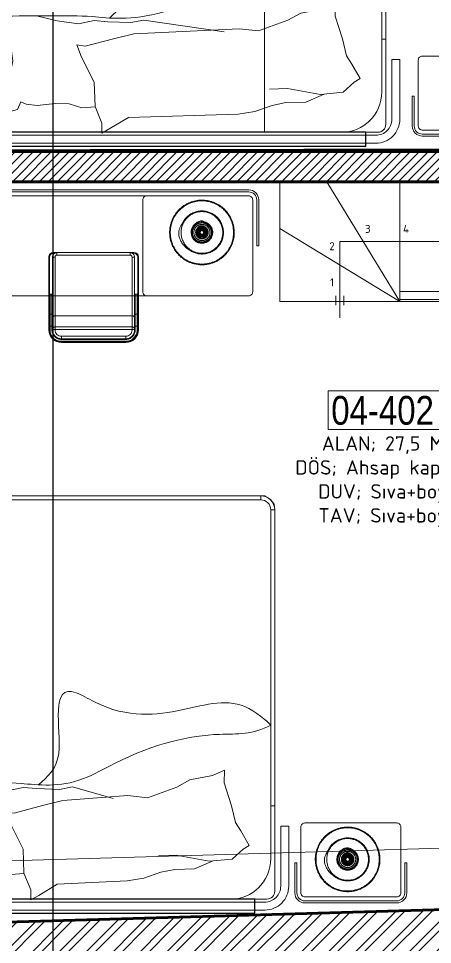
# Model space of a CAD drawing. Header units: inches. Extents: x -10121 to 9010, y 58067 to 62726.
# Drawn here: x -3031.2 to -2824.1, y 61339.2 to 61802.7 of the extents above; entities that cross this region are included whole.
import ezdxf

# ---------------------------------------------------------------- set-up
doc = ezdxf.new("R2010")
doc.units = ezdxf.units.IN
doc.linetypes.add('ACAD_ISO03W100', pattern=[30, 12, -18])
for name, color, linetype, lineweight in [('1', 7, 'Continuous', 18), ('2', 36, 'Continuous', 18), ('A-DUVAR 0.50', 40, 'Continuous', 50), ('A-YAZI 0.15', 190, 'Continuous', 15), ('Auto-Merdiven', 163, 'Continuous', 9), ('Auto-Olcu', 33, 'Continuous', 15), ('Auto-Silik_Cizgiler', 47, 'Continuous', 9), ('Auto-SilikCizgiler', 251, 'Continuous', 9), ('Auto-Tefris', 32, 'Continuous', 9), ('Auto-Yazi', 7, 'Continuous', 20), ('yazi mekan 020', 9, 'Continuous', 20)]:
    doc.layers.add(name, color=color, linetype=linetype, lineweight=lineweight)
doc.layers.add('Auto-Kumas', color=2, linetype='Continuous')
doc.styles.add('1-20', font='isocpeur.ttf', dxfattribs={"height": 4})
doc.styles.add('swis721cnbt10', font='isocpeur.ttf', dxfattribs={"height": 10})
doc.styles.add('swis721cnbt20', font='swissck.ttf', dxfattribs={"height": 20})
doc.dimstyles.new('ölçü 1_20', dxfattribs={"dimtxt": 4, "dimasz": 1, "dimexe": 1, "dimexo": 3, "dimtad": 1, "dimdec": 0, "dimtxsty": '1-20', "dimblk": 'ARCHTICK', "dimcen": 1.5, "dimclrd": 256, "dimclre": 256, "dimclrt": 256, "dimadec": 0, "dimazin": 0, "dimtfac": 1, "dimtdec": 0, "dimtmove": 0, "dimatfit": 3, "dimldrblk": 'ARCHTICK', "dimfxl": 1, "dimlwd": -1, "dimlwe": -1, "dimarcsym": 0})

# ---------------------------------------------------------------- blocks, each defined once
blk = doc.blocks.new('_ARCHTICK')
at = {"color": 0, "linetype": 'ByBlock', "const_width": 0.15}
blk.add_lwpolyline([(-0.5, -0.5), (0.5, 0.5)], dxfattribs=at)
blk = doc.blocks.new('*D163')
at = {"layer": 'Auto-Olcu', "ltscale": 5, "transparency": 16777216}
for p, q in [((-3362.27, 61371.44), (-2779.85, 61388.68)), ((-2779.04, 61361.26), (-2779.88, 61389.68)), ((-3361.46, 61344.02), (-3362.3, 61372.44))]:
    blk.add_line(p, q, dxfattribs=at)
at = {"layer": 'DEFPOINTS', "color": 0, "ltscale": 5, "transparency": 16777216}
for p in [(-2779.85, 61388.68), (-2778.95, 61358.26, -0.28), (-3361.37, 61341.02)]:
    blk.add_point(p, dxfattribs=at)
at = {"layer": 'Auto-Olcu', "ltscale": 5, "transparency": 16777216}
for p, rotation in [((-2779.85, 61388.68), 1.696024416893215), ((-3362.27, 61371.44), 181.6960244168932)]:
    blk.add_blockref('_ARCHTICK', p, dxfattribs=dict(at, rotation=rotation))
at = {"layer": 'Auto-Olcu', "ltscale": 5, "transparency": 16777216, "insert": (-3071.14, 61382.68), "char_height": 4, "attachment_point": 5, "rotation": 1.696, "style": '1-20'}
blk.add_mtext('583', dxfattribs=at)
blk = doc.blocks.new('hytuytu')
at = {"layer": 'Auto-Tefris', "elevation": 0}
for points in [[(8207.29, -2601.72), (8207.29, -2586.72, -0.414214), (8209.29, -2584.72), (8255.29, -2584.72, -0.414214), (8257.29, -2586.72), (8257.29, -2601.72)], [(8207.29, -2601.72), (8207.29, -2619.72, 0.414214), (8209.29, -2621.72), (8255.29, -2621.72, 0.414214), (8257.29, -2619.72), (8257.29, -2601.72)]]:
    blk.add_lwpolyline(points, format="xyb", dxfattribs=at)
at = {"layer": 'Auto-Yazi'}
for p, q in [((8204.29, -2601.72, 0), (8205.29, -2601.72, 0)), ((8260.29, -2601.72, 0), (8259.29, -2601.72, 0))]:
    blk.add_line(p, q, dxfattribs=at)
at = {"layer": 'Auto-Yazi', "elevation": 0}
for points in [[(8204.29, -2601.72), (8204.29, -2586.72, -0.414214), (8209.29, -2581.72), (8255.29, -2581.72, -0.414214), (8260.29, -2586.72), (8260.29, -2601.72)], [(8205.29, -2601.72), (8205.29, -2586.72, -0.414214), (8209.29, -2582.72), (8255.29, -2582.72, -0.414214), (8259.29, -2586.72), (8259.29, -2601.72)]]:
    blk.add_lwpolyline(points, format="xyb", dxfattribs=at)
blk = doc.blocks.new('*D21')
at = {"layer": 'Auto-Olcu', "ltscale": 5, "transparency": 16777216}
for p, q in [((43264.32, -30267.06), (43264.32, -30283.82)), ((43446.32, -30267.06), (43446.32, -30283.82)), ((43446.32, -30282.82), (43264.32, -30282.82))]:
    blk.add_line(p, q, dxfattribs=at)
at = {"layer": 'DEFPOINTS', "color": 0, "ltscale": 5, "transparency": 16777216}
for p in [(43264.32, -30264.06), (43446.32, -30264.06), (43264.32, -30282.82)]:
    blk.add_point(p, dxfattribs=at)
at = {"layer": 'Auto-Olcu', "ltscale": 5, "transparency": 16777216, "rotation": 180}
blk.add_blockref('_ARCHTICK', (43264.32, -30282.82), dxfattribs=at)
at = {"layer": 'Auto-Olcu', "ltscale": 5, "transparency": 16777216}
blk.add_blockref('_ARCHTICK', (43446.32, -30282.82), dxfattribs=at)
at = {"layer": 'Auto-Olcu', "ltscale": 5, "transparency": 16777216, "insert": (43355.32, -30280.2), "char_height": 4, "attachment_point": 5, "style": '1-20'}
blk.add_mtext('180', dxfattribs=at)
blk = doc.blocks.new('*D22')
at = {"layer": 'Auto-Olcu', "ltscale": 5, "transparency": 16777216}
for p, q in [((43358.32, -30143.35), (43388.56, -30143.35)), ((43387.56, -30343.17), (43387.56, -30143.35)), ((43358.32, -30343.17), (43388.56, -30343.17))]:
    blk.add_line(p, q, dxfattribs=at)
at = {"layer": 'DEFPOINTS', "color": 0, "ltscale": 5, "transparency": 16777216}
for p in [(43355.32, -30143.35), (43387.56, -30143.35), (43355.32, -30343.17)]:
    blk.add_point(p, dxfattribs=at)
at = {"layer": 'Auto-Olcu', "ltscale": 5, "transparency": 16777216}
for p, rotation in [((43387.56, -30143.35), 90), ((43387.56, -30343.17), 270)]:
    blk.add_blockref('_ARCHTICK', p, dxfattribs=dict(at, rotation=rotation))
at = {"layer": 'Auto-Olcu', "ltscale": 5, "transparency": 16777216, "insert": (43384.93, -30243.26), "char_height": 4, "attachment_point": 5, "rotation": 90, "style": '1-20'}
blk.add_mtext('200', dxfattribs=at)
blk = doc.blocks.new('HJTY5')
at = {"layer": '1'}
for points, weights, knots in [([(69.51, -5593.8), (84.65, -5585.47), (92.98, -5600.61), (101.3, -5615.76), (86.16, -5624.08), (71.02, -5632.41), (62.69, -5617.27), (54.37, -5602.12), (69.51, -5593.8)], [1, 0.707106781187, 1, 0.707106781187, 1, 0.707106781187, 1, 0.707106781187, 1], [0, 0, 0, 14.137512, 14.137512, 28.275024, 28.275024, 42.412536, 42.412536, 56.550048, 56.550048, 56.550048]), ([(72.28, -5598.85), (72.28, -5598.85), (72.28, -5598.85), (72.28, -5598.85), (82.38, -5593.29), (87.93, -5603.39), (93.48, -5613.48), (83.39, -5619.04), (73.29, -5624.59), (67.74, -5614.49), (62.19, -5604.4), (72.28, -5598.85)], [1, 1, 1, 1, 0.707106781187, 1, 0.707106781187, 1, 0.707106781187, 1, 0.707106781187, 1], [0, 0, 0, 1.178126, 2.356252, 4.712504, 9.425008, 9.425008, 18.850016, 18.850016, 28.275024, 28.275024, 37.700032, 37.700032, 37.700032]), ([(72.47, -5599.18), (62.71, -5604.55), (68.08, -5614.31), (73.44, -5624.06), (83.2, -5618.7), (92.96, -5613.33), (87.59, -5603.58), (82.23, -5593.82), (72.47, -5599.18)], [1, 0.707106781187, 1, 0.707106781187, 1, 0.707106781187, 1, 0.707106781187, 1], [0, 0, 0, 9.110833, 9.110833, 18.221667, 18.221667, 27.3325, 27.3325, 36.443333, 36.443333, 36.443333]), ([(72.79, -5611.72), (72.79, -5611.72), (72.79, -5611.72), (72.79, -5611.72), (70.01, -5606.67), (75.06, -5603.9), (80.11, -5601.12), (82.88, -5606.17), (85.66, -5611.22), (80.61, -5613.99), (75.56, -5616.77), (72.79, -5611.72)], [1, 1, 1, 1, 0.707106781187, 1, 0.707106781187, 1, 0.707106781187, 1, 0.707106781187, 1], [0, 0, 0, 0.589051, 1.178102, 2.356205, 4.712409, 4.712409, 9.424819, 9.424819, 14.137228, 14.137228, 18.849637, 18.849637, 18.849637])]:
    blk.add_rational_spline(points, weights, degree=2, knots=knots, dxfattribs=at)
at = {"layer": '2'}
for points, weights, knots in [([(69.69, -5594.13), (54.89, -5602.27), (63.03, -5617.08), (71.17, -5631.89), (85.98, -5623.75), (100.78, -5615.61), (92.64, -5600.8), (84.5, -5585.99), (69.69, -5594.13)], [1, 0.707106781187, 1, 0.707106781187, 1, 0.707106781187, 1, 0.707106781187, 1], [0, 0, 0, 13.823333, 13.823333, 27.646667, 27.646667, 41.47, 41.47, 55.293334, 55.293334, 55.293334]), ([(73.21, -5611.48), (73.21, -5611.48), (73.21, -5611.48), (73.21, -5611.48), (70.66, -5606.86), (75.29, -5604.31), (79.92, -5601.76), (82.46, -5606.39), (85.01, -5611.02), (80.38, -5613.57), (75.75, -5616.11), (73.21, -5611.48)], [1, 1, 1, 1, 0.707106781187, 1, 0.707106781187, 1, 0.707106781187, 1, 0.707106781187, 1], [0, 0, 0, 0.540124, 1.080247, 2.160495, 4.320989, 4.320989, 8.641979, 8.641979, 12.962968, 12.962968, 17.283957, 17.283957, 17.283957]), ([(73.38, -5611.39), (70.92, -5606.93), (75.38, -5604.48), (79.84, -5602.03), (82.29, -5606.48), (84.75, -5610.94), (80.29, -5613.4), (75.83, -5615.85), (73.38, -5611.39)], [1, 0.707106781187, 1, 0.707106781187, 1, 0.707106781187, 1, 0.707106781187, 1], [0, 0, 0, 4.163862, 4.163862, 8.327725, 8.327725, 12.491587, 12.491587, 16.65545, 16.65545, 16.65545]), ([(74.05, -5611.02), (76.13, -5614.81), (79.92, -5612.73), (83.7, -5610.64), (81.62, -5606.86), (79.54, -5603.07), (75.75, -5605.15), (71.97, -5607.24), (74.05, -5611.02)], [1, 0.707106781187, 1, 0.707106781187, 1, 0.707106781186, 1, 0.707106781186, 1], [0, 0, 0, 3.534292, 3.534292, 7.068583, 7.068583, 10.602875, 10.602875, 14.137167, 14.137167, 14.137167]), ([(74.89, -5610.56), (74.89, -5610.56), (74.89, -5610.56), (74.89, -5610.56), (73.27, -5607.61), (76.22, -5606), (79.16, -5604.38), (80.78, -5607.32), (82.4, -5610.27), (79.45, -5611.88), (76.51, -5613.5), (74.89, -5610.56)], [1, 1, 1, 1, 0.707106781187, 1, 0.707106781187, 1, 0.707106781186, 1, 0.707106781186, 1], [0, 0, 0, 0.343612, 0.687223, 1.374447, 2.748894, 2.748894, 5.497787, 5.497787, 8.246681, 8.246681, 10.995574, 10.995574, 10.995574]), ([(75.06, -5610.47), (76.59, -5613.24), (79.36, -5611.72), (82.14, -5610.19), (80.61, -5607.41), (79.08, -5604.64), (76.31, -5606.16), (73.53, -5607.69), (75.06, -5610.47)], [1, 0.707106781187, 1, 0.707106781187, 1, 0.707106781186, 1, 0.707106781187, 1], [0, 0, 0, 2.591814, 2.591814, 5.183628, 5.183628, 7.775442, 7.775442, 10.367256, 10.367256, 10.367256]), ([(76.07, -5609.92), (76.07, -5609.92), (76.07, -5609.92), (76.07, -5609.92), (75.1, -5608.15), (76.87, -5607.18), (78.63, -5606.21), (79.6, -5607.98), (80.57, -5609.74), (78.81, -5610.71), (77.04, -5611.68), (76.07, -5609.92)], [1, 1, 1, 1, 0.707106781186, 1, 0.707106781186, 1, 0.707106781187, 1, 0.707106781187, 1], [0, 0, 0, 0.206167, 0.412334, 0.824668, 1.649336, 1.649336, 3.298672, 3.298672, 4.948008, 4.948008, 6.597345, 6.597345, 6.597345]), ([(75.95, -5609.98), (74.92, -5608.1), (76.8, -5607.06), (78.69, -5606.03), (79.72, -5607.91), (80.76, -5609.8), (78.87, -5610.83), (76.99, -5611.87), (75.95, -5609.98)], [1, 0.707106781187, 1, 0.707106781187, 1, 0.707106781187, 1, 0.707106781187, 1], [0, 0, 0, 1.75995, 1.75995, 3.519899, 3.519899, 5.279849, 5.279849, 7.039799, 7.039799, 7.039799]), ([(76.82, -5607.1), (76.05, -5607.52), (75.81, -5608.36), (75.56, -5609.2), (75.99, -5609.96)], [1, 0.923879511541, 1, 0.923879511541, 1], [0, 0, 0, 0.863938, 0.863938, 1.727876, 1.727876, 1.727876]), ([(76.74, -5609.55), (76.74, -5609.55), (76.74, -5609.55), (76.74, -5609.55), (77.34, -5610.64), (78.44, -5610.04), (79.53, -5609.44), (78.93, -5608.35), (78.33, -5607.25), (77.24, -5607.85), (76.14, -5608.45), (76.74, -5609.55)], [1, 1, 1, 1, 0.707106781186, 1, 0.707106781187, 1, 0.707106781186, 1, 0.707106781187, 1], [0, 0, 0, 0.127627, 0.255254, 0.510509, 1.021018, 1.021018, 2.042035, 2.042035, 3.063053, 3.063053, 4.08407, 4.08407, 4.08407]), ([(77, -5609.41), (77, -5609.41), (77, -5609.41), (77, -5609.41), (76.53, -5608.57), (77.37, -5608.11), (78.22, -5607.64), (78.68, -5608.48), (79.14, -5609.33), (78.3, -5609.79), (77.46, -5610.25), (77, -5609.41)], [1, 1, 1, 1, 0.707106781186, 1, 0.707106781186, 1, 0.707106781187, 1, 0.707106781187, 1], [0, 0, 0, 0.098175, 0.19635, 0.392699, 0.785398, 0.785398, 1.570796, 1.570796, 2.356194, 2.356194, 3.141593, 3.141593, 3.141593]), ([(80.99, -5609.79), (81.43, -5608.15), (80.34, -5606.85), (79.25, -5605.55), (77.56, -5605.69)], [0.999999999113, 0.887425628475, 1, 0.887425628031, 1], [0, 0, 0, 1.62878, 1.62878, 3.25756, 3.25756, 3.25756]), ([(75.99, -5609.96), (76.41, -5610.73), (77.25, -5610.97), (78.09, -5611.22), (78.85, -5610.8)], [1, 0.923879507742, 1, 0.923879507742, 1], [0, 0, 0, 0.863938, 0.863938, 1.727876, 1.727876, 1.727876])]:
    blk.add_rational_spline(points, weights, degree=2, knots=knots, dxfattribs=at)
for points, weights in [([(74.61, -5608.47), (74.57, -5608.71), (74.57, -5608.95)], [1, 0.997289336159, 1]), ([(74.57, -5608.95), (74.57, -5609.79), (74.98, -5610.52)], [0.999999999223, 0.968874697674, 1]), ([(77.19, -5605.75), (74.94, -5606.2), (74.61, -5608.47)], [1, 0.817794049986, 1]), ([(75.57, -5610.2), (74.32, -5607.92), (76.59, -5606.68)], [1, 0.707106781186, 1]), ([(76.6, -5606.7), (74.35, -5607.93), (75.59, -5610.18)], [1, 0.707106781187, 1]), ([(76.63, -5606.76), (74.45, -5607.96), (75.65, -5610.15)], [1, 0.707106781186, 1]), ([(75.4, -5608.52), (75.38, -5608.62), (75.37, -5608.75)], [1, 0.999012286839, 1]), ([(75.37, -5608.75), (75.37, -5608.66), (75.39, -5608.57)], [0.999900975868, 0.999281551372, 1]), ([(76.7, -5606.88), (75.67, -5607.34), (75.42, -5608.43)], [1, 0.894773458288, 1]), ([(75.9, -5610.01), (74.84, -5608.08), (76.77, -5607.01)], [1, 0.707573103993, 1]), ([(75.64, -5608.61), (75.76, -5607.65), (76.5, -5607.02)], [1, 0.930638725852, 1]), ([(76.49, -5609.69), (75.75, -5608.34), (77.1, -5607.6)], [1, 0.707106781186, 1]), ([(76.5, -5607.02), (76.6, -5606.94), (76.7, -5606.88)], [1, 0.998325527532, 1]), ([(80.11, -5607.7), (78.86, -5605.43), (76.59, -5606.68)], [1, 0.707106781186, 1]), ([(76.6, -5606.7), (78.85, -5605.46), (80.08, -5607.71)], [1, 0.707106781186, 1]), ([(80.02, -5607.74), (78.82, -5605.56), (76.63, -5606.76)], [1, 0.707106781187, 1]), ([(76.7, -5606.88), (77.81, -5606.15), (78.99, -5606.75)], [1, 0.86484168553, 0.998572719142]), ([(78.42, -5606.8), (77.54, -5606.49), (76.7, -5606.88)], [1, 0.929308037539, 1]), ([(76.77, -5607.01), (77.42, -5606.66), (78.15, -5606.76)], [1, 0.948530751949, 1]), ([(76.77, -5607), (76.79, -5607.05), (76.82, -5607.1)], [0.999999978843, 0.999880976901, 1]), ([(79.69, -5607.93), (78.67, -5606.08), (76.82, -5607.1)], [1, 0.707106783845, 1]), ([(77.1, -5607.6), (78.44, -5606.86), (79.18, -5608.21)], [1, 0.707106781186, 1]), ([(77.56, -5605.69), (77.37, -5605.71), (77.19, -5605.75)], [1, 0.998388882014, 1]), ([(78.72, -5606.92), (78.57, -5606.86), (78.42, -5606.8)], [1, 0.997327833848, 0.999996472292]), ([(79.18, -5608.21), (79.92, -5609.55), (78.58, -5610.29)], [1, 0.707106781187, 1]), ([(78.99, -5606.75), (78.91, -5606.71), (78.83, -5606.68)], [1, 0.999417509166, 1]), ([(79.69, -5607.93), (80.7, -5609.78), (78.85, -5610.8)], [1, 0.707106775933, 1]), ([(78.9, -5610.88), (79.85, -5610.36), (80.02, -5609.28)], [1, 0.897146544071, 1]), ([(80.31, -5609.15), (80.18, -5610.47), (78.97, -5611.01)], [0.998570437523, 0.865033085906, 1]), ([(79.04, -5611.13), (81.23, -5609.93), (80.02, -5607.74)], [1, 0.707106781187, 1]), ([(80.08, -5607.71), (81.32, -5609.96), (79.07, -5611.19)], [1, 0.707106781187, 1]), ([(79.09, -5611.22), (81.36, -5609.97), (80.11, -5607.7)], [1, 0.707106781187, 1]), ([(79.78, -5607.88), (79.73, -5607.9), (79.69, -5607.93)], [0.999999999998, 0.999998693738, 1]), ([(79.77, -5607.88), (79.76, -5607.85), (79.74, -5607.82)], [1, 0.999822671337, 0.999999999999]), ([(80.28, -5609.39), (80.29, -5609.36), (80.29, -5609.32)], [1, 0.999901357975, 0.999999993376]), ([(80.29, -5609.32), (80.3, -5609.24), (80.31, -5609.15)], [0.999999436255, 0.999418399757, 1]), ([(74.98, -5610.52), (75.89, -5612.18), (77.78, -5612.21)], [1, 0.865391742391, 1]), ([(79.09, -5611.22), (76.81, -5612.47), (75.57, -5610.2)], [1, 0.707106781187, 1]), ([(79.07, -5611.19), (76.82, -5612.43), (75.59, -5610.18)], [1, 0.707106781187, 1]), ([(75.65, -5610.15), (76.85, -5612.34), (79.04, -5611.13)], [1, 0.707106781187, 1]), ([(78.9, -5610.88), (76.97, -5611.94), (75.9, -5610.01)], [0.999999495632, 0.707644166839, 1]), ([(78.58, -5610.29), (77.23, -5611.03), (76.49, -5609.69)], [1, 0.707106781187, 1]), ([(76.69, -5611.16), (76.76, -5611.2), (76.84, -5611.22)], [1, 0.999496704607, 0.999993857934]), ([(76.84, -5611.22), (77.96, -5611.68), (78.97, -5611.01)], [0.999904323618, 0.881601873619, 1]), ([(77.22, -5611.11), (77.07, -5611.06), (76.94, -5610.99)], [1, 0.99836801546, 0.99999789741]), ([(76.94, -5610.99), (77.95, -5611.47), (78.97, -5611.01)], [1, 0.905881451833, 1]), ([(78.66, -5611.17), (77.94, -5611.36), (77.22, -5611.11)], [1, 0.956159685515, 1]), ([(77.78, -5612.21), (77.98, -5612.21), (78.17, -5612.19)], [1, 0.998129205053, 0.999999998672]), ([(78.17, -5612.19), (78.68, -5612.14), (79.14, -5611.94)], [0.999999996955, 0.988246326915, 0.999999999951]), ([(78.99, -5611.04), (78.88, -5611.1), (78.77, -5611.14)], [0.999999101675, 0.998029617844, 1]), ([(78.85, -5610.8), (78.88, -5610.84), (78.9, -5610.88)], [1, 0.999984134252, 1]), ([(78.97, -5611.01), (79.01, -5611.07), (79.04, -5611.13)], [1, 0.992981361077, 1]), ([(80.03, -5610.08), (79.68, -5610.75), (78.99, -5611.04)], [1, 0.943340701316, 0.999995666086]), ([(79.14, -5611.94), (79.38, -5611.83), (79.6, -5611.69)], [0.999999999982, 0.996780603316, 1]), ([(79.6, -5611.69), (79.74, -5611.61), (79.86, -5611.51)], [1, 0.998790062738, 1]), ([(79.86, -5611.51), (80.2, -5611.24), (80.45, -5610.9)], [1, 0.99160556939, 0.999999999972]), ([(80.45, -5610.9), (80.83, -5610.4), (80.99, -5609.79)], [0.999999999992, 0.981824176565, 0.999999999608])]:
    blk.add_rational_spline(points, weights, degree=2, dxfattribs=at)
for points, knots in [([(75.38, -5609.22), (75.35, -5608.86), (75.44, -5608.22), (75.93, -5607.39), (76.42, -5607.02), (76.71, -5606.9)], [-1.483855, -1.483855, -1.483855, -1.483855, -0.923207, -0.493208, 0, 0, 0, 0]), ([(79.74, -5607.82), (79.67, -5607.7), (79.51, -5607.48), (79.1, -5607.09), (78.18, -5606.64), (77.25, -5606.64), (76.71, -5606.9)], [0, 0, 0, 0, 0.21843, 0.423421, 0.87939, 1.797969, 1.797969, 1.797969, 1.797969]), ([(78.97, -5611.01), (79.23, -5610.86), (79.65, -5610.43), (80.02, -5609.61), (80.1, -5608.72), (79.92, -5608.14), (79.77, -5607.88)], [-19.447003, -19.447003, -19.447003, -19.447003, -14.572642, -9.713499, -4.864503, -0.001063, -0.001063, -0.001063, -0.001063])]:
    blk.add_open_spline(points, degree=3, knots=knots, dxfattribs=at)
for points, degree in [([(76.59, -5606.68), (76.59, -5606.69), (76.6, -5606.7)], 2), ([(76.63, -5606.76), (76.62, -5606.73), (76.6, -5606.7)], 2), ([(76.71, -5606.9), (76.71, -5606.91), (76.69, -5606.87), (76.63, -5606.76), (76.63, -5606.76), (76.63, -5606.76)], 5), ([(76.71, -5606.9), (76.74, -5606.95), (76.77, -5607)], 2), ([(76.82, -5607.1), (76.96, -5607.35), (77.1, -5607.6)], 2), ([(79.18, -5608.21), (79.43, -5608.07), (79.69, -5607.93)], 2), ([(80.02, -5607.74), (79.9, -5607.81), (79.78, -5607.88)], 2), ([(80.08, -5607.71), (80.05, -5607.73), (80.02, -5607.74)], 2), ([(80.11, -5607.7), (80.1, -5607.7), (80.08, -5607.71)], 2), ([(75.59, -5610.18), (75.58, -5610.19), (75.57, -5610.2)], 2), ([(75.59, -5610.18), (75.62, -5610.17), (75.65, -5610.15)], 2), ([(75.65, -5610.15), (75.78, -5610.08), (75.9, -5610.01)], 2), ([(75.9, -5610.01), (75.94, -5609.99), (75.99, -5609.96)], 2), ([(75.99, -5609.96), (76.24, -5609.83), (76.49, -5609.69)], 2), ([(78.85, -5610.8), (78.72, -5610.54), (78.58, -5610.29)], 2), ([(78.97, -5611.01), (78.94, -5610.95), (78.9, -5610.88)], 2), ([(79.04, -5611.13), (79.06, -5611.16), (79.07, -5611.19)], 2), ([(79.07, -5611.19), (79.08, -5611.21), (79.09, -5611.22)], 2)]:
    blk.add_open_spline(points, degree=degree, dxfattribs=at)
blk = doc.blocks.new('jkhjk')
at = {"layer": 'Auto-Silik_Cizgiler', "elevation": 0}
blk.add_lwpolyline([(7389.58, -2932.22), (7389.58, -2886.22, -0.414214), (7391.58, -2884.22), (7442.58, -2884.22, -0.414214), (7444.58, -2886.22), (7444.58, -2932.22, -0.414214), (7442.58, -2934.22), (7391.58, -2934.22, -0.414214), (7389.58, -2932.22, -1)], format="xyb", dxfattribs=at)
at = {"layer": 'Auto-Tefris', "elevation": 0}
for points in [[(7280.58, -2909.22), (7280.58, -2886.22, -0.414214), (7282.58, -2884.22), (7442.58, -2884.22, -0.414214), (7444.58, -2886.22), (7444.58, -2909.22)], [(7280.58, -2909.22), (7280.58, -2932.22, 0.414214), (7282.58, -2934.22), (7442.58, -2934.22, 0.414214), (7444.58, -2932.22), (7444.58, -2909.22)]]:
    blk.add_lwpolyline(points, format="xyb", dxfattribs=at)
at = {"layer": 'Auto-Yazi'}
for p, q in [((7277.58, -2909.22, 0), (7278.58, -2909.22, 0)), ((7446.58, -2909.22, 0), (7447.58, -2909.22, 0))]:
    blk.add_line(p, q, dxfattribs=at)
at = {"layer": 'Auto-Yazi', "elevation": 0}
for points in [[(7277.58, -2909.22), (7277.58, -2886.22, -0.414214), (7282.58, -2881.22), (7442.58, -2881.22, -0.414214), (7447.58, -2886.22), (7447.58, -2909.22)], [(7278.58, -2909.22), (7278.58, -2886.22, -0.414214), (7282.58, -2882.22), (7442.58, -2882.22, -0.414214), (7446.58, -2886.22), (7446.58, -2909.22)]]:
    blk.add_lwpolyline(points, format="xyb", dxfattribs=at)
blk = doc.blocks.new('mhjghj')
at = {"layer": 'Auto-Tefris'}
for p, q in [((8354.12, -2954.26), (8369.87, -2954.26)), ((8354.12, -2954.57), (8369.87, -2954.57)), ((8354.12, -2954.89), (8369.87, -2954.89)), ((8369.87, -2955.83), (8354.12, -2955.83)), ((8354.12, -2957.41), (8354.12, -2956.15)), ((8369.87, -2956.15), (8354.12, -2956.15)), ((8386.36, -2954.26), (8369.87, -2954.26)), ((8386.36, -2954.57), (8369.87, -2954.57)), ((8386.36, -2954.89), (8369.87, -2954.89)), ((8369.87, -2955.83), (8386.36, -2955.83)), ((8369.87, -2956.15), (8386.36, -2956.15)), ((8386.36, -2957.41), (8386.36, -2956.15)), ((8347.82, -2960.56), (8347.82, -2994.22)), ((8348.13, -2960.56), (8348.13, -2962.45)), ((8348.45, -2960.56), (8348.45, -2962.45)), ((8349.39, -2962.45), (8349.39, -2960.56)), ((8349.71, -2960.56), (8349.71, -2960.85)), ((8349.71, -2962.45), (8349.71, -2960.85)), ((8350.97, -2960.85), (8349.71, -2960.85)), ((8350.97, -2960.56), (8350.97, -2960.85)), ((8350.97, -2962.07), (8350.97, -2960.85)), ((8350.97, -2960.85), (8369.87, -2960.85)), ((8369.87, -2957.41), (8354.12, -2957.41)), ((8369.87, -2957.41), (8386.36, -2957.41)), ((8389.51, -2960.85), (8369.87, -2960.85)), ((8389.51, -2960.56), (8389.51, -2960.85)), ((8389.51, -2962.07), (8389.51, -2960.85)), ((8389.51, -2960.85), (8390.77, -2960.85)), ((8390.77, -2960.56), (8390.77, -2960.85)), ((8390.77, -2962.45), (8390.77, -2960.85)), ((8391.08, -2962.45), (8391.08, -2960.56)), ((8392.03, -2960.56), (8392.03, -2962.45)), ((8392.34, -2960.56), (8392.34, -2962.45)), ((8392.66, -2960.56), (8392.66, -2994.22)), ((8348.13, -2962.45), (8348.13, -2968.23)), ((8348.45, -2962.45), (8348.13, -2962.45)), ((8349.39, -2962.45), (8348.45, -2962.45)), ((8348.45, -2962.45), (8348.45, -2968.53)), ((8349.39, -2968.53), (8349.39, -2962.45)), ((8349.71, -2962.45), (8349.39, -2962.45)), ((8349.71, -2968.23), (8349.71, -2962.45)), ((8350.97, -2967.64), (8350.97, -2962.07)), ((8350.97, -2962.07), (8369.87, -2962.07)), ((8389.51, -2962.07), (8369.87, -2962.07)), ((8389.51, -2967.64), (8389.51, -2962.07)), ((8390.77, -2968.23), (8390.77, -2962.45)), ((8390.77, -2962.45), (8391.08, -2962.45)), ((8391.08, -2968.53), (8391.08, -2962.45)), ((8391.08, -2962.45), (8392.03, -2962.45)), ((8392.03, -2962.45), (8392.03, -2968.53)), ((8392.03, -2962.45), (8392.34, -2962.45)), ((8392.34, -2962.45), (8392.34, -2968.23)), ((8348.13, -2968.24), (8348.13, -2978.1)), ((8349.39, -2968.53), (8348.45, -2968.53)), ((8348.45, -2968.53), (8348.45, -2978.42)), ((8349.39, -2978.42), (8349.39, -2968.53)), ((8349.71, -2972.84), (8349.71, -2968.24)), ((8350.97, -2967.68), (8350.97, -2967.64)), ((8369.87, -2967.64), (8350.97, -2967.64)), ((8350.97, -2967.68), (8369.87, -2967.68)), ((8350.97, -2997.05), (8350.97, -2967.68)), ((8369.87, -2967.64), (8389.51, -2967.64)), ((8389.51, -2967.68), (8369.87, -2967.68)), ((8389.51, -2967.68), (8389.51, -2967.64)), ((8389.51, -2997.05), (8389.51, -2967.68)), ((8390.77, -2972.84), (8390.77, -2968.24)), ((8391.08, -2978.42), (8391.08, -2968.53)), ((8391.08, -2968.53), (8392.03, -2968.53)), ((8392.03, -2968.53), (8392.03, -2978.42)), ((8392.34, -2968.24), (8392.34, -2978.1)), ((8349.71, -2997.05), (8349.71, -2972.84)), ((8390.77, -2997.05), (8390.77, -2972.84)), ((8348.13, -2978.11), (8348.13, -2994.22)), ((8349.39, -2978.42), (8348.45, -2978.42)), ((8391.08, -2978.42), (8392.03, -2978.42)), ((8392.34, -2978.11), (8392.34, -2994.22)), ((8347.82, -2997.05), (8347.82, -2994.22)), ((8348.13, -2997.05), (8348.13, -2994.22)), ((8350.97, -2997.05), (8349.71, -2997.05)), ((8351.91, -2999.26), (8351.91, -2998)), ((8369.87, -2998), (8351.91, -2998)), ((8369.87, -2998), (8388.56, -2998)), ((8388.56, -2999.26), (8388.56, -2998)), ((8389.51, -2997.05), (8390.77, -2997.05)), ((8392.34, -2997.05), (8392.34, -2994.22)), ((8392.66, -2997.05), (8392.66, -2994.22)), ((8350.77, -2998.94), (8350.02, -2998.94)), ((8351.91, -2999.26), (8350.02, -2999.26)), ((8351.91, -2999.26), (8388.56, -2999.26)), ((8388.56, -2999.26), (8390.45, -2999.26)), ((8389.7, -2998.94), (8390.45, -2998.94))]:
    blk.add_line(p, q, dxfattribs=at)
blk.add_lwpolyline([(8390.45, -2999.26, 0.414214), (8392.66, -2997.05), (8392.66, -2960.56, 0.414214), (8386.36, -2954.26), (8354.12, -2954.26, 0.414214), (8347.82, -2960.56), (8347.82, -2997.05, 0.414214), (8350.02, -2999.26)], format="xyb", close=True, dxfattribs=at)
for centre, radius, start, end in [((8354.12, -2960.56), 6.3, 90, 180), ((8354.12, -2960.56), 5.99, 90, 180), ((8386.36, -2960.56), 6.3, 360, 90), ((8386.36, -2960.56), 5.98, 0, 90), ((8354.11, -2960.56), 3.15, 89.9934, 180.0066), ((8386.36, -2960.56), 3.15, 359.9934, 90.0066), ((8350.97, -2966.42), 1.26, 180.3951, 181.3474), ((8350.97, -2966.42), 1.26, 186.253, 270), ((8389.51, -2966.42), 1.26, 270, 353.747), ((8389.51, -2966.42), 1.26, 358.6526, 359.6049), ((8350.02, -2997.05), 2.2, 180, 270), ((8350.02, -2997.05), 1.89, 180, 270), ((8351.91, -2997.05), 2.2, 179.9951, 270.0049), ((8351.91, -2997.05), 0.945, 179.9951, 270.0049), ((8388.56, -2997.05), 2.2, 269.9951, 0.0049), ((8388.56, -2997.05), 0.945, 269.9951, 0.0049), ((8390.45, -2997.05), 2.21, 270, 0), ((8390.45, -2997.05), 1.89, 270, 0)]:
    blk.add_arc(centre, radius, start, end, dxfattribs=at)
for points, knots in [([(8354.12, -2954.89), (8353.4, -2954.89), (8351.92, -2955.17), (8349.99, -2956.43), (8348.73, -2958.36), (8348.44, -2959.84), (8348.45, -2960.56)], [0, 0, 0, 0, 33.925525, 70.684049, 107.442573, 141.368098, 141.368098, 141.368098, 141.368098]), ([(8354.12, -2955.83), (8353.52, -2955.83), (8352.28, -2956.07), (8350.68, -2957.12), (8349.63, -2958.73), (8349.39, -2959.96), (8349.39, -2960.56)], [0, 0, 0, 0, 28.271271, 58.903374, 89.535478, 117.806748, 117.806748, 117.806748, 117.806748]), ([(8354.12, -2956.15), (8353.56, -2956.15), (8352.41, -2956.37), (8350.91, -2957.35), (8349.93, -2958.85), (8349.7, -2960), (8349.71, -2960.56)], [0, 0, 0, 0, 18.847514, 39.268916, 59.690318, 78.537832, 78.537832, 78.537832, 78.537832]), ([(8386.36, -2954.89), (8387.07, -2954.89), (8388.55, -2955.17), (8390.48, -2956.43), (8391.74, -2958.36), (8392.03, -2959.84), (8392.03, -2960.56)], [0, 0, 0, 0, 33.925525, 70.684049, 107.442573, 141.368098, 141.368098, 141.368098, 141.368098]), ([(8386.36, -2955.83), (8386.95, -2955.83), (8388.19, -2956.07), (8389.79, -2957.12), (8390.84, -2958.73), (8391.08, -2959.96), (8391.08, -2960.56)], [0, 0, 0, 0, 28.271271, 58.903374, 89.535478, 117.806748, 117.806748, 117.806748, 117.806748]), ([(8386.36, -2956.15), (8386.91, -2956.15), (8388.06, -2956.37), (8389.56, -2957.35), (8390.55, -2958.85), (8390.77, -2960), (8390.77, -2960.56)], [0, 0, 0, 0, 18.847514, 39.268916, 59.690318, 78.537832, 78.537832, 78.537832, 78.537832]), ([(8348.13, -2978.1), (8348.13, -2978.12), (8348.13, -2978.16), (8348.16, -2978.24), (8348.21, -2978.33), (8348.32, -2978.41), (8348.4, -2978.42), (8348.45, -2978.42)], [0, 0, 0, 0, 0.989477, 1.994173, 3.98896, 5.990466, 7.992811, 7.992811, 7.992811, 7.992811]), ([(8349.39, -2978.42), (8349.41, -2978.42), (8349.44, -2978.42), (8349.52, -2978.4), (8349.61, -2978.34), (8349.68, -2978.24), (8349.7, -2978.15), (8349.7, -2978.11)], [0, 0, 0, 0, 0.807232, 1.80366, 3.801262, 5.798793, 7.743677, 7.743677, 7.743677, 7.743677]), ([(8391.08, -2978.42), (8391.06, -2978.42), (8391.03, -2978.42), (8390.95, -2978.4), (8390.86, -2978.34), (8390.79, -2978.24), (8390.77, -2978.15), (8390.77, -2978.11)], [0, 0, 0, 0, 0.807232, 1.80366, 3.801262, 5.798793, 7.743677, 7.743677, 7.743677, 7.743677]), ([(8392.34, -2978.1), (8392.34, -2978.12), (8392.34, -2978.16), (8392.31, -2978.24), (8392.26, -2978.33), (8392.15, -2978.41), (8392.07, -2978.42), (8392.03, -2978.42)], [0, 0, 0, 0, 0.989477, 1.994173, 3.98896, 5.990466, 7.992811, 7.992811, 7.992811, 7.992811])]:
    blk.add_open_spline(points, degree=3, knots=knots, dxfattribs=at)
for points, weights in [([(8349.71, -2960.85), (8349.71, -2962.07), (8350.97, -2962.07)], [1, 0.707106781187, 1]), ([(8390.77, -2960.85), (8390.77, -2962.07), (8389.51, -2962.07)], [1, 0.707106781187, 1]), ([(8348.45, -2968.53), (8348.13, -2968.53), (8348.13, -2968.23)], [1, 0.707106781014, 1]), ([(8349.71, -2968.23), (8349.71, -2968.53), (8349.39, -2968.53)], [1, 0.707106781015, 1]), ([(8350.97, -2967.64), (8349.71, -2967.64), (8349.71, -2966.42)], [1, 0.707106781187, 1]), ([(8389.51, -2967.64), (8390.77, -2967.64), (8390.77, -2966.42)], [1, 0.707106781187, 1]), ([(8390.77, -2968.23), (8390.77, -2968.53), (8391.08, -2968.53)], [1, 0.707106781015, 1]), ([(8392.03, -2968.53), (8392.34, -2968.53), (8392.34, -2968.23)], [1, 0.707106781014, 1])]:
    blk.add_rational_spline(points, weights, degree=2, dxfattribs=at)
blk = doc.blocks.new('*D31')
at = {"layer": 'Auto-Olcu', "ltscale": 5, "transparency": 16777216}
for p, q in [((-45793.84, 61614.92), (-45763.6, 61614.92)), ((-45764.6, 61614.92), (-45764.6, 61415.1)), ((-45793.84, 61415.1), (-45763.6, 61415.1))]:
    blk.add_line(p, q, dxfattribs=at)
at = {"layer": 'DEFPOINTS', "color": 0, "ltscale": 5, "transparency": 16777216}
for p in [(-45796.84, 61614.92), (-45796.84, 61415.1), (-45764.6, 61415.1)]:
    blk.add_point(p, dxfattribs=at)
at = {"layer": 'Auto-Olcu', "ltscale": 5, "transparency": 16777216}
for p, rotation in [((-45764.6, 61614.92), 90), ((-45764.6, 61415.1), 270)]:
    blk.add_blockref('_ARCHTICK', p, dxfattribs=dict(at, rotation=rotation))
at = {"layer": 'Auto-Olcu', "ltscale": 5, "transparency": 16777216, "insert": (-45767.22, 61515.01), "char_height": 4, "attachment_point": 5, "rotation": 90, "style": '1-20'}
blk.add_mtext('200', dxfattribs=at)
blk = doc.blocks.new('HKJLKJL')
at = {"layer": 'Auto-Kumas'}
blk.add_lwpolyline([(7456.65, -2487.14), (7622.65, -2487.14), (7622.65, -2494.14), (7456.65, -2494.14)], close=True, dxfattribs=at)
at = {"layer": 'Auto-Tefris'}
for p, q in [((7446.65, -2498.14), (7446.65, -2540.75)), ((7448.65, -2540.75), (7448.65, -2514.38)), ((7630.65, -2514.36), (7630.65, -2531.84)), ((7448.65, -2531.84), (7448.65, -2531.84)), ((7630.65, -2531.84), (7630.65, -2540.75)), ((7632.65, -2540.75), (7632.65, -2531.84)), ((7448.65, -2540.75), (7446.65, -2540.75)), ((7446.65, -2540.75), (7446.65, -2688.96)), ((7448.65, -2540.75), (7448.65, -2688.96)), ((7630.65, -2540.75), (7632.65, -2540.75)), ((7630.65, -2540.75), (7630.65, -2688.96)), ((7632.65, -2540.75), (7632.65, -2688.96)), ((7448.65, -2688.96), (7446.65, -2688.96)), ((7630.65, -2688.96), (7632.65, -2688.96)), ((7625.65, -2693.96), (7453.65, -2693.96)), ((7453.65, -2695.96), (7453.65, -2693.96)), ((7625.65, -2695.96), (7453.65, -2695.96)), ((7625.65, -2695.96), (7625.65, -2693.96))]:
    blk.add_line(p, q, dxfattribs=at)
blk.add_lwpolyline([(7450.65, -2494.14), (7628.65, -2494.14, -0.414213), (7632.65, -2498.14), (7632.65, -2508.88), (7632.65, -2688.96), (7632.32, -2691.87), (7630.6, -2694.14)], format="xyb", dxfattribs=at)
for points in [[(7607.29, -2552.26), (7607.48, -2558.61), (7601.46, -2555.92), (7590.15, -2553.76), (7583.69, -2550.24), (7569.03, -2544.86), (7559.23, -2545.99), (7526.65, -2543.44), (7516.42, -2540.98), (7502.28, -2537.23), (7498.03, -2537.86), (7500.46, -2531.81), (7506.79, -2519.2), (7507.2, -2507.07), (7510.64, -2498.76), (7510.61, -2493.78), (7514.58, -2496), (7523.83, -2501.58)], [(7601.88, -2513.25), (7592.59, -2509.22), (7582.66, -2509.03), (7575.73, -2507.56), (7567.12, -2504.62), (7558.87, -2503.28), (7523.83, -2501.58)], [(7462.88, -2552.29), (7463.54, -2547.86), (7466.05, -2529.94), (7463.74, -2518.02), (7465.23, -2509.15), (7464.09, -2504.3), (7468.45, -2505.58), (7469.99, -2509.35)], [(7607.29, -2552.26), (7611.02, -2540.88), (7612.95, -2532.42), (7615.71, -2528.24), (7619.83, -2521.04), (7616.87, -2519.18), (7611.34, -2514.18), (7599.93, -2513.05), (7583.39, -2516.14), (7574.52, -2515.79)], [(7630.6, -2694.14), (7629.27, -2694.95), (7627.64, -2695.96), (7625.65, -2695.96), (7453.65, -2695.96)]]:
    blk.add_lwpolyline(points, dxfattribs=at)
at = {"layer": 'Auto-Tefris', "elevation": 0}
for points in [[(7507.27, -2506.9), (7500.52, -2506.4), (7494.3, -2508.44), (7487.22, -2508.56), (7478.16, -2507.62), (7472.65, -2508.16), (7469.99, -2509.35)], [(7551.77, -2544.48), (7531.52, -2550.31), (7525.05, -2549.03), (7513.55, -2549.45), (7506.79, -2550.02), (7498.87, -2548.4), (7488.19, -2549.86), (7477.91, -2552.42)]]:
    blk.add_lwpolyline(points, dxfattribs=at)
at = {"layer": 'Auto-Tefris'}
for centre, radius, start, end in [((7450.65, -2498.14), 4, 90, 180), ((7468.73, -2514.31), 20.17, 90.2199, 139.1251), ((7610.64, -2513.97), 19.84, 44.9638, 89.97), ((7469.07, -2514.38), 20.42, 143.5254, 180.0675), ((7610.23, -2514.38), 20.42, 359.9325, 46.2546), ((7453.24, -2689.27), 6.7, 177.3385, 273.5244), ((7453.65, -2688.96), 7, 180, 270), ((7453.65, -2688.96), 5, 180, 270), ((7625.65, -2688.96), 5, 270, 0), ((7625.65, -2688.96), 7, 270, 0)]:
    blk.add_arc(centre, radius, start, end, dxfattribs=at)
for points, knots in [([(7448.65, -2552.04), (7450.2, -2552.09), (7456.94, -2552.27), (7488.85, -2552.5, 0), (7505.84, -2552.63), (7529.16, -2549.08), (7568.5, -2571.32), (7599.67, -2578.15), (7621.85, -2576.25), (7630.65, -2581.24)], [15.231875, 15.231875, 15.231875, 15.231875, 25.487303, 42.893029, 65.00778, 92.497734, 103.911511, 148.956491, 174.803772, 174.803772, 174.803772, 174.803772]), ([(7630.65, -2581.24), (7630.65, -2581.24), (7605.24, -2606.88), (7574.41, -2573.51), (7518.44, -2606.88), (7530.41, -2564.1), (7518.97, -2555.46), (7514.39, -2551.33)], [3.52122, 3.52122, 3.52122, 3.52122, 18.594304, 74.244698, 79.479478, 107.103655, 125.310187, 125.310187, 125.310187, 125.310187])]:
    blk.add_open_spline(points, degree=3, knots=knots, dxfattribs=at)
at = {"layer": 'Auto-Yazi'}
for p, q in [((7456.65, -2488.64), (7622.65, -2488.64)), ((7622.65, -2492.64), (7456.65, -2492.64)), ((7439.65, -2530.64), (7443.65, -2530.64)), ((7639.65, -2530.64), (7635.65, -2530.64))]:
    blk.add_line(p, q, dxfattribs=at)
for points in [[(7456.65, -2488.64), (7451.65, -2488.64, 0.414214), (7439.65, -2500.64), (7439.65, -2530.64)], [(7456.65, -2488.64), (7451.65, -2488.64, 0.414214), (7439.65, -2500.64), (7439.65, -2530.64)], [(7456.65, -2492.64), (7451.65, -2492.64, 0.414214), (7443.65, -2500.64), (7443.65, -2530.64)], [(7622.65, -2488.64), (7627.65, -2488.64, -0.414214), (7639.65, -2500.64), (7639.65, -2530.64)], [(7622.65, -2488.64), (7627.65, -2488.64, -0.414214), (7639.65, -2500.64), (7639.65, -2530.64)], [(7622.65, -2492.64), (7627.65, -2492.64, -0.414214), (7635.65, -2500.64), (7635.65, -2530.64)]]:
    blk.add_lwpolyline(points, format="xyb", dxfattribs=at)
at = {"layer": 'Auto-Olcu', "ltscale": 5}
dim = blk.add_linear_dim(base=(7571.89, -2494.14), p1=(7539.65, -2693.96), p2=(7539.65, -2494.14), angle=90, dimstyle='ölçü 1_20', dxfattribs=at)
dim.commit()
dim.dimension.update_dxf_attribs({"geometry": '*D22', "text_midpoint": (7569.27, -2594.05), "insert": (-35815.67, 27649.21)})
dim = blk.add_linear_dim(base=(7448.65, -2633.62), p1=(7630.65, -2614.86), p2=(7448.65, -2614.86), text='180', dimstyle='ölçü 1_20', override={"dimdec": 1}, dxfattribs=at)
dim.commit()
dim.dimension.update_dxf_attribs({"geometry": '*D21', "text_midpoint": (7539.65, -2630.99), "insert": (-35815.67, 27649.21)})
blk = doc.blocks.new('ghghjt')
at = {"layer": 'Auto-Kumas'}
blk.add_lwpolyline([(-45899.84, 61408.1), (-45713.84, 61408.1), (-45713.84, 61415.1), (-45899.84, 61415.1)], close=True, dxfattribs=at)
at = {"layer": 'Auto-Tefris'}
for p, q in [((-45710.84, 61616.92), (-45902.84, 61616.92)), ((-45902.84, 61616.92), (-45902.84, 61614.92)), ((-45710.84, 61616.92), (-45710.84, 61614.92)), ((-45710.84, 61614.92), (-45902.84, 61614.92)), ((-45909.84, 61461.72), (-45909.84, 61609.92)), ((-45907.84, 61609.92), (-45909.84, 61609.92)), ((-45907.84, 61461.72), (-45907.84, 61609.92)), ((-45705.84, 61461.72), (-45705.84, 61609.92)), ((-45705.84, 61609.92), (-45703.84, 61609.92)), ((-45703.84, 61461.72), (-45703.84, 61609.92)), ((-45909.84, 61419.1), (-45909.84, 61461.72)), ((-45907.84, 61461.72), (-45909.84, 61461.72)), ((-45907.84, 61461.72), (-45907.84, 61435.35)), ((-45705.84, 61461.72), (-45703.84, 61461.72)), ((-45705.84, 61452.81), (-45705.84, 61461.72)), ((-45703.84, 61461.72), (-45703.84, 61452.81)), ((-45907.84, 61452.81), (-45907.84, 61452.81)), ((-45705.84, 61435.32), (-45705.84, 61452.81))]:
    blk.add_line(p, q, dxfattribs=at)
blk.add_lwpolyline([(-45905.84, 61415.1), (-45707.84, 61415.1, 0.414213), (-45703.84, 61419.1), (-45703.84, 61429.84), (-45703.84, 61609.92), (-45704.17, 61612.84), (-45705.89, 61615.11)], format="xyb", dxfattribs=at)
for points in [[(-45705.89, 61615.11), (-45707.21, 61615.91), (-45708.84, 61616.92), (-45710.84, 61616.92), (-45902.84, 61616.92)], [(-45729.2, 61473.22), (-45729.01, 61479.57), (-45735.03, 61476.88), (-45746.33, 61474.72), (-45752.8, 61471.2), (-45767.45, 61465.82), (-45777.25, 61466.95), (-45829.83, 61464.4), (-45840.06, 61461.94), (-45854.21, 61458.19), (-45858.46, 61458.82), (-45856.03, 61452.77), (-45849.7, 61440.17), (-45849.28, 61428.03), (-45845.85, 61419.72), (-45845.88, 61414.74), (-45841.91, 61416.96), (-45832.65, 61422.54)], [(-45893.61, 61473.26), (-45892.95, 61468.82), (-45890.43, 61450.9), (-45892.75, 61438.98), (-45891.25, 61430.11), (-45892.4, 61425.27), (-45888.03, 61426.55), (-45886.5, 61430.32)], [(-45729.2, 61473.22), (-45725.47, 61461.84), (-45723.54, 61453.38), (-45720.77, 61449.2), (-45716.66, 61442.01), (-45719.62, 61440.14), (-45725.15, 61435.14), (-45736.56, 61434.02), (-45753.1, 61437.1), (-45761.97, 61436.75)], [(-45734.61, 61434.21), (-45743.9, 61430.19), (-45753.83, 61429.99), (-45760.76, 61428.52), (-45769.37, 61425.58), (-45777.62, 61424.24), (-45832.65, 61422.54)]]:
    blk.add_lwpolyline(points, dxfattribs=at)
at = {"layer": 'Auto-Tefris', "elevation": 0}
for points in [[(-45784.72, 61465.44), (-45824.97, 61471.27), (-45831.43, 61469.99), (-45842.94, 61470.42), (-45849.7, 61470.98), (-45857.61, 61469.37), (-45868.3, 61470.82), (-45878.58, 61473.39)], [(-45849.22, 61427.86), (-45855.97, 61427.37), (-45862.19, 61429.4), (-45869.27, 61429.52), (-45878.32, 61428.58), (-45883.84, 61429.12), (-45886.5, 61430.32)]]:
    blk.add_lwpolyline(points, dxfattribs=at)
at = {"layer": 'Auto-Tefris'}
for centre, radius, start, end in [((-45903.25, 61610.23), 6.7, 86.4756, 182.6615), ((-45902.84, 61609.92), 7, 90, 180), ((-45710.84, 61609.92), 7, 0, 90), ((-45902.84, 61609.92), 5, 90, 180), ((-45710.84, 61609.92), 5, 0, 90), ((-45887.42, 61435.35), 20.42, 179.9325, 216.4746), ((-45726.26, 61435.35), 20.42, 313.7454, 0.0675), ((-45887.76, 61435.27), 20.17, 220.8749, 269.7801), ((-45725.85, 61434.94), 19.84, 270.03, 315.0362), ((-45905.84, 61419.1), 4, 180, 270)]:
    blk.add_arc(centre, radius, start, end, dxfattribs=at)
for points, knots in [([(-45705.84, 61502.2), (-45705.84, 61502.2), (-45731.25, 61527.85), (-45762.08, 61494.47), (-45838.05, 61527.85), (-45826.08, 61485.06), (-45837.52, 61476.42), (-45842.1, 61472.29)], [3.52122, 3.52122, 3.52122, 3.52122, 18.594304, 74.244698, 79.479478, 107.103655, 125.310187, 125.310187, 125.310187, 125.310187]), ([(-45907.84, 61473), (-45906.28, 61473.06), (-45899.55, 61473.23), (-45867.64, 61473.46, 0), (-45850.65, 61473.59), (-45827.33, 61470.04), (-45767.99, 61492.28), (-45736.82, 61499.11), (-45714.64, 61497.22), (-45705.84, 61502.2)], [15.231875, 15.231875, 15.231875, 15.231875, 25.487303, 42.893029, 65.00778, 92.497734, 103.911511, 148.956491, 174.803772, 174.803772, 174.803772, 174.803772])]:
    blk.add_open_spline(points, degree=3, knots=knots, dxfattribs=at)
at = {"layer": 'Auto-Yazi'}
for p, q in [((-45916.84, 61451.6), (-45912.84, 61451.6)), ((-45696.84, 61451.6), (-45700.84, 61451.6)), ((-45713.84, 61413.6), (-45899.84, 61413.6)), ((-45899.84, 61409.6), (-45713.84, 61409.6))]:
    blk.add_line(p, q, dxfattribs=at)
for points in [[(-45899.84, 61409.6), (-45904.84, 61409.6, -0.414214), (-45916.84, 61421.6), (-45916.84, 61451.6)], [(-45899.84, 61409.6), (-45904.84, 61409.6, -0.414214), (-45916.84, 61421.6), (-45916.84, 61451.6)], [(-45899.84, 61413.6), (-45904.84, 61413.6, -0.414214), (-45912.84, 61421.6), (-45912.84, 61451.6)], [(-45713.84, 61413.6), (-45708.84, 61413.6, 0.414214), (-45700.84, 61421.6), (-45700.84, 61451.6)], [(-45713.84, 61409.6), (-45708.84, 61409.6, 0.414214), (-45696.84, 61421.6), (-45696.84, 61451.6)], [(-45713.84, 61409.6), (-45708.84, 61409.6, 0.414214), (-45696.84, 61421.6), (-45696.84, 61451.6)]]:
    blk.add_lwpolyline(points, format="xyb", dxfattribs=at)
at = {"layer": 'Auto-Olcu', "ltscale": 5}
dim = blk.add_linear_dim(base=(-45764.6, 61415.1), p1=(-45796.84, 61614.92), p2=(-45796.84, 61415.1), angle=270, dimstyle='ölçü 1_20', dxfattribs=at)
dim.commit()
dim.dimension.update_dxf_attribs({"geometry": '*D31', "text_midpoint": (-45767.22, 61515.01)})
blk.add_linear_dim(base=(-45703.84, 61565), p1=(-45907.84, 61538.82), p2=(-45703.84, 61538.82), dimstyle='ölçü 1_20', override={"dimdec": 1}, dxfattribs=at).render()

msp = doc.modelspace()

# ---------------------------------------------------------------- hatches: boundary and pattern name
at = {"layer": 'Auto-Silik_Cizgiler'}
h = msp.add_hatch(dxfattribs=at)
h.set_pattern_fill('ANSI31', color=256)
h.set_pattern_definition([(45, (29618.238, 0), (-2.24506403, 2.24506403), [])])
h.paths.add_polyline_path([(-3316.56, 61736.04), (-2674.56, 61736.04), (-2674.56, 61851.72), (-2657.26, 61851.8), (-2657.26, 61838.04), (-2660.88, 61838.04), (-2660.88, 61736.04), (-2657.26, 61736.04), (-2657.26, 61720.98), (-3318.27, 61720.98)])
h.paths.add_polyline_path([(-2555.26, 61851.8), (-2376.79, 61851.8), (-2376.79, 61838.04), (-2555.26, 61838.04)])
h = msp.add_hatch(dxfattribs=at)
h.set_pattern_fill('ANSI32', color=256)
h.set_pattern_definition([(45, (18229.863, 50678.464), (-6.735192, 6.735192), []), (45, (18234.353, 50678.464), (-6.735192, 6.735192), [])])
h.paths.add_polyline_path([(-3361.37, 61341.02), (-3363.96, 61318.22), (-2555.26, 61338.39), (-2555.24, 61364.22), (-2697.01, 61360.14), (-2697.41, 61381.42), (-2767.44, 61381.42), (-2766.99, 61358.13)])
h.paths.add_polyline_path([(-2707.27, 61374.89), (-2706.74, 61344.42), (-2756.73, 61343.2), (-2757.26, 61373.66)], flags=16)

# ---------------------------------------------------------------- linework, layer by layer
msp.add_lwpolyline([(-3013.92, 62696.89), (-288.92, 62696.89), (-288.92, 60710.91), (-3013.92, 60710.91)], close=True)
at = {"layer": 'A-DUVAR 0.50'}
msp.add_line((-3361.37, 61341.02), (-2766.99, 61358.13), dxfattribs=at)
for points in [[(-3316.56, 61736.04), (-3266.67, 62175.8), (-2376.61, 62139.82), (-2376.79, 61851.8), (-2674.56, 61851.72), (-2674.56, 61737.18), (-3316.56, 61736.04)], [(-3316.56, 61736.04), (-2674.56, 61736.04), (-2674.56, 61851.72), (-2657.26, 61851.8), (-2657.26, 61838.04), (-2660.88, 61838.04), (-2660.88, 61736.04), (-2657.26, 61736.04), (-2657.26, 61720.98), (-3318.27, 61720.98), (-3316.56, 61736.04)]]:
    msp.add_lwpolyline(points, dxfattribs=at)
at = {"layer": 'Auto-Merdiven'}
for p, q in [((-2840.5, 61660.98), (-2877.02, 61720.98)), ((-2840.5, 61660.98), (-2900.5, 61697.49)), ((-2872.48, 61663.9), (-2872.48, 61659.26)), ((-2868.52, 61663.9), (-2868.52, 61659.26)), ((-2840.5, 61665.98), (-2690.5, 61665.98)), ((-2840.5, 61661.98), (-2690.5, 61661.98))]:
    msp.add_line(p, q, dxfattribs=at)
for points in [[(-2900.5, 61660.98), (-2840.5, 61660.98), (-2840.5, 61720.98), (-2900.5, 61720.98)], [(-2840.5, 61660.98), (-2815.5, 61660.98), (-2815.5, 61720.98), (-2840.5, 61720.98)]]:
    msp.add_lwpolyline(points, close=True, dxfattribs=at)
msp.add_lwpolyline([(-2870.5, 61652.92), (-2870.5, 61690.98), (-2690.5, 61690.98), (-2694.76, 61694.77), (-2694.76, 61687.84), (-2690.5, 61690.98)], dxfattribs=at)
at = {"layer": 'Auto-SilikCizgiler', "color": 1, "linetype": 'ACAD_ISO03W100', "ltscale": 0.5, "true_color": 0xe60000}
msp.add_lwpolyline([(-3419.18, 61339.55), (-2744.39, 61358.97)], dxfattribs=at)
at = {"layer": 'yazi mekan 020'}
msp.add_lwpolyline([(-2876.38, 61596.91), (-2816.64, 61596.91), (-2816.64, 61616.29), (-2876.38, 61616.29)], close=True, dxfattribs=at)

# ---------------------------------------------------------------- block references
at = {"rotation": 90}
for p, xscale, yscale, zscale in [((-8189.43, 61768.43), -0.9359999999999995, 0.9359999999999995, 0.9359999999999995), ((-8116.54, 61454.68), -0.9359999999999993, 0.9359999999999993, 0.9359999999999993)]:
    msp.add_blockref('HJTY5', p, dxfattribs=dict(at, xscale=xscale, yscale=yscale, zscale=zscale))
at = {"layer": 'A-DUVAR 0.50'}
msp.add_blockref('ghghjt', (42856.37, 330.61), dxfattribs=at)
at = {"layer": 'A-YAZI 0.15', "rotation": 180}
for p in [(5426.08, 59162.12), (5367.33, 58778.35)]:
    msp.add_blockref('hytuytu', p, dxfattribs=at)
at = {"layer": 'A-YAZI 0.15'}
msp.add_blockref('jkhjk', (-10358.62, 64598.11, 0), dxfattribs=at)
at = {"layer": 'A-YAZI 0.15', "xscale": -1, "rotation": 180}
for name, p in [('mhjghj', (-11363.9, 58686.23)), ('HKJLKJL', (-10535.69, 58867.81))]:
    msp.add_blockref(name, p, dxfattribs=at)

# ---------------------------------------------------------------- texts
at = {"layer": 'yazi mekan 020', "style": 'swis721cnbt20'}
msp.add_text('04-402', height=14.4, dxfattribs=at).set_placement((-2874.76, 61599.36))
at = {"layer": 'yazi mekan 020', "char_height": 7.2, "attachment_point": 2, "style": 'swis721cnbt10'}
for s, insert in [('\\pi-165.6,l165.6;{\\H0.55555x;3} ', (-2856.48, 61699.38)), ('\\pi-165.6,l165.6;{\\H0.55555x;4} ', (-2837.34, 61699.38)), ('\\pi-165.6,l165.6;{\\H0.55555x;2} ', (-2874.39, 61690.71)), ('\\pi-165.6,l165.6;{\\H0.55555x;1} ', (-2874.39, 61672.64)), ('ALAN; 27,5 M2\\P\\pi-165.6,l165.6;DÖS; Ahsap kaplama\\PDUV; Sıva+boya\\PTAV; Sıva+boya', (-2846.56, 61593.61))]:
    msp.add_mtext(s, dxfattribs=dict(at, insert=insert))

# ---------------------------------------------------------------- dimensions: what is measured, and where the dimension line sits
at = {"layer": 'Auto-Olcu', "ltscale": 5}
dim = msp.add_aligned_dim(p1=(-3361.37, 61341.02), p2=(-2778.95, 61358.26, -0.28), distance=30.43, dimstyle='ölçü 1_20', dxfattribs=at)
dim.commit()
dim.dimension.update_dxf_attribs({"geometry": '*D163', "text_midpoint": (-3071.14, 61382.68)})

doc.saveas('drawing.dxf')
